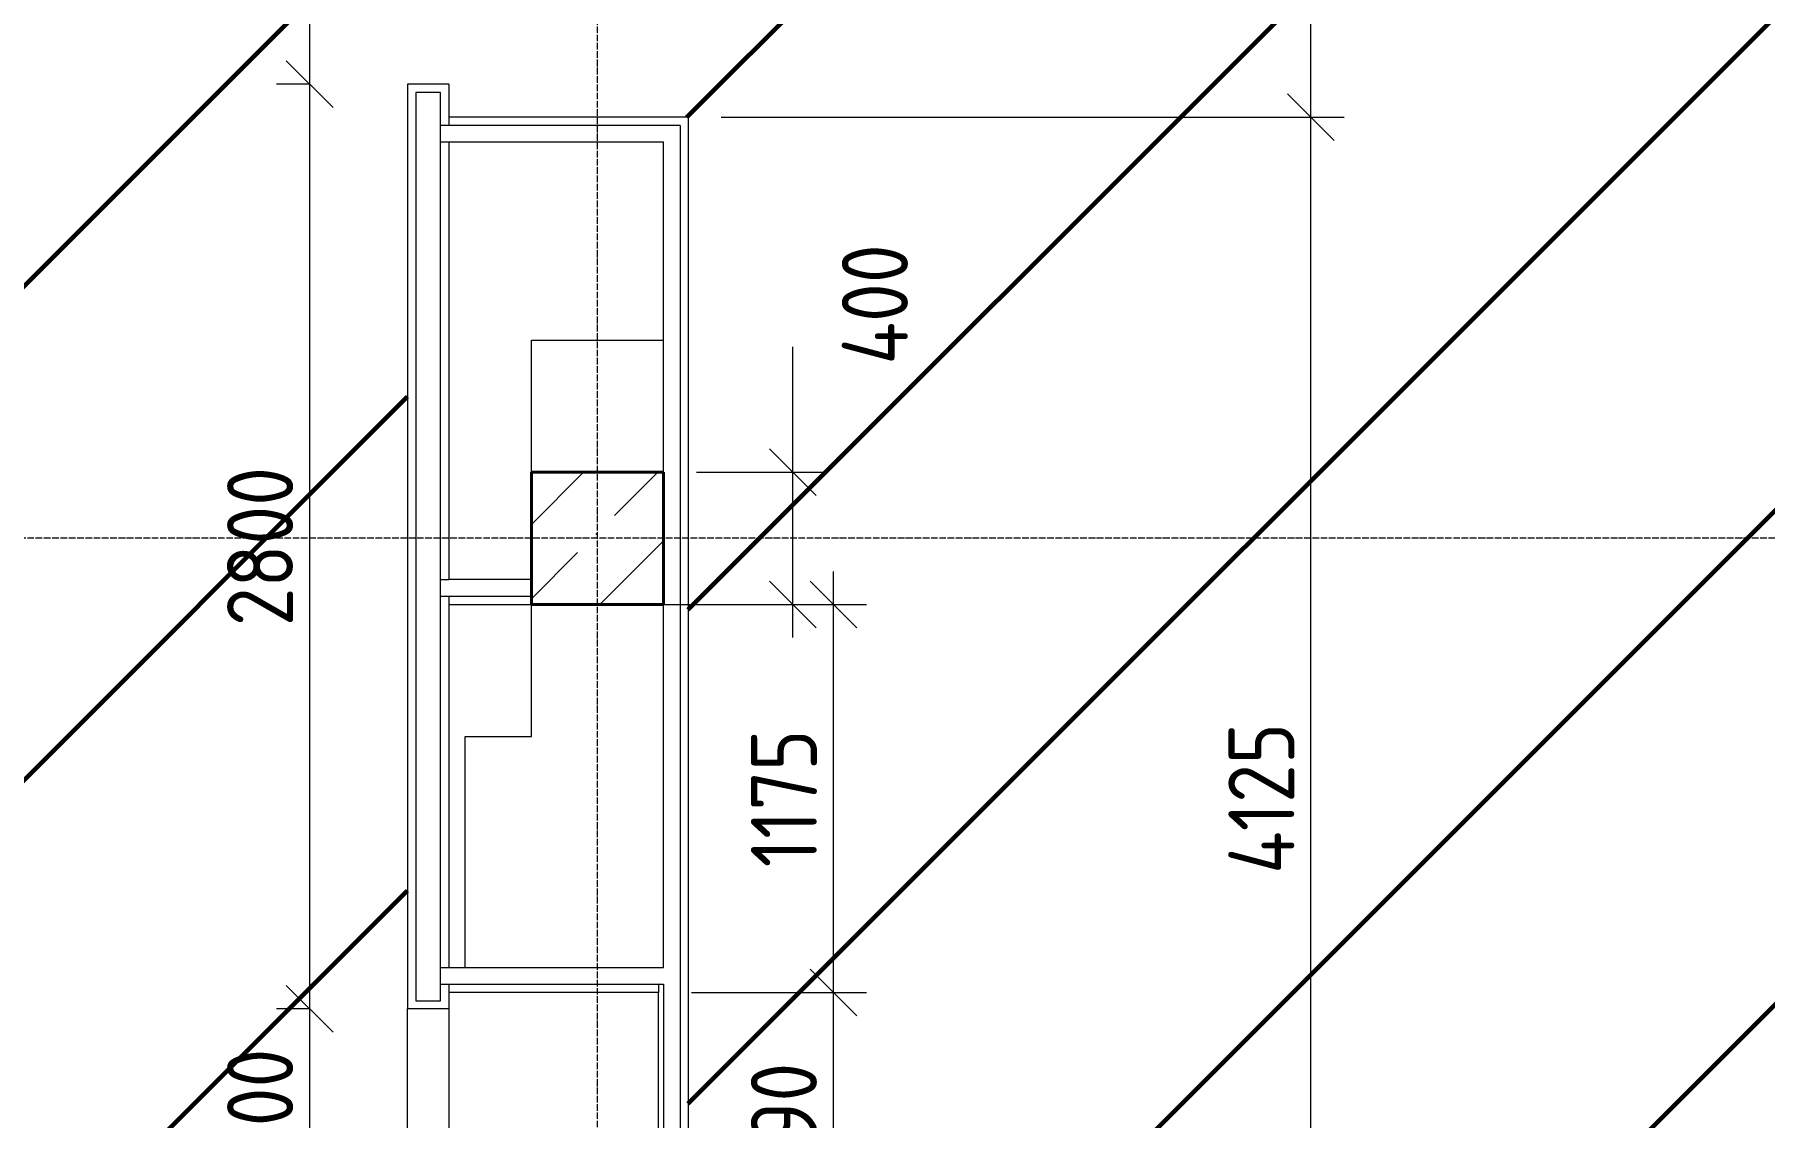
# Model space of a CAD drawing. Header units: millimetres. Extents: x -56773 to 323062, y -262288 to 76460.
# Drawn here: x -10895 to -5658, y -137546 to -134268 of the extents above; entities that cross this region are included whole.
import ezdxf

# ---------------------------------------------------------------- set-up
doc = ezdxf.new("R2010")
doc.units = ezdxf.units.MM
doc.linetypes.add('ADSK_Линия сетки', pattern=[25, 20, -2.5, 0, -2.5])
for name, color, linetype, lineweight in [('1.1)Стяжка керамзит  2 этаж', 5, 'Continuous', 60), ('Несущие колонны', 7, 'Continuous', 18), ('Оси', 7, 'Continuous', 9), ('Перекрытие', 7, 'Continuous', 18), ('Размеры', 7, 'Continuous', 9), ('Стены внутренние', 7, 'Continuous', 18), ('Стены штриховка', 7, 'Continuous', 9)]:
    doc.layers.add(name, color=color, linetype=linetype, lineweight=lineweight)
doc.styles.add('GOST Common_3', font='', dxfattribs={"width": 0.9, "height": 200})
doc.styles.get('GOST Common_3').set_extended_font_data('GOST Common')
doc.dimstyles.new('ADSK_Основной_2_0', dxfattribs={"dimscale": 304.8, "dimtxt": 201.142999, "dimasz": 0.463911, "dimexe": 0.328084, "dimexo": 0.328084, "dimgap": 0.164042, "dimtad": 1, "dimdec": 3, "dimrnd": 0.001, "dimdsep": 46, "dimtxsty": 'GOST Common_3', "dimblk1": 'OBLIQUE', "dimblk2": 'OBLIQUE', "dimsah": 1, "dimcen": 0.09, "dimdle": 0.328084, "dimazin": 2, "dimtfac": 1, "dimtdec": 4, "dimtix": 1, "dimtmove": 0, "dimatfit": 3, "dimfxl": 1, "dimtvp": 1, "dimtolj": 1, "dimtzin": 0, "dimlwd": 20, "dimlwe": 20, "dimarcsym": 2})
doc.dimstyles.new('ADSK_Основной_2_0_1', dxfattribs={"dimscale": 304.8, "dimtxt": 201.142999, "dimasz": 0.463911, "dimexe": 0.328084, "dimexo": 0.328084, "dimgap": 0.164042, "dimtad": 1, "dimdec": 3, "dimrnd": 0.001, "dimdsep": 46, "dimtxsty": 'GOST Common_3', "dimblk1": 'OBLIQUE', "dimblk2": 'OBLIQUE', "dimsah": 1, "dimcen": 0.09, "dimdle": 0.328084, "dimazin": 2, "dimtfac": 1, "dimtdec": 4, "dimtix": 1, "dimtmove": 1, "dimatfit": 3, "dimfxl": 1, "dimtvp": 1, "dimtolj": 1, "dimtzin": 0, "dimlwd": 20, "dimlwe": 20, "dimarcsym": 2})

# ---------------------------------------------------------------- blocks, each defined once
blk = doc.blocks.new('ADSK_КолоннаЖБ_Прямоугольная - 400x400 мм-1807142-Кладочный план 3-го этажа')
at = {"layer": 'Несущие колонны', "lineweight": 40}
for p, q in [((-200, 200), (200, 200)), ((-200, -200), (-200, 200)), ((200, 200), (200, -200)), ((200, -200), (-200, -200))]:
    blk.add_line(p, q, dxfattribs=at)
blk = doc.blocks.new('_Oblique')
at = {"color": 0, "linetype": 'ByBlock', "lineweight": -2}
blk.add_line((-0.5, -0.5), (0.5, 0.5), dxfattribs=at)
blk = doc.blocks.new('*D5316')
at = {"layer": 'Defpoints', "color": 0, "transparency": 16777216}
for p in [(-9962, -132967.8), (-10061.9, -134417.8), (-9962, -134417.8)]:
    blk.add_point(p, dxfattribs=at)
at = {"layer": 'Размеры', "color": 0, "lineweight": 20, "transparency": 16777216}
for p, q in [((-10061.9, -132867.8), (-10061.9, -134517.8)), ((-10062, -132967.8), (-10161.9, -132967.8)), ((-10062, -134417.8), (-10161.9, -134417.8))]:
    blk.add_line(p, q, dxfattribs=at)
at = {"layer": 'Размеры', "color": 0, "lineweight": 20, "transparency": 16777216, "xscale": 141.4, "yscale": 141.4, "zscale": 141.4}
for p, rotation in [((-10061.9, -132967.8), 90), ((-10061.9, -134417.8), 270)]:
    blk.add_blockref('_Oblique', p, dxfattribs=dict(at, rotation=rotation))
at = {"layer": 'Размеры', "color": 0, "lineweight": 9, "transparency": 16777216, "insert": (-10211.9, -133692.8), "char_height": 200, "width": 580.928, "attachment_point": 5, "rotation": 90, "style": 'GOST Common_3'}
blk.add_mtext('\\A1;1450', dxfattribs=at)
blk = doc.blocks.new('*D5317')
at = {"layer": 'Defpoints', "color": 0, "transparency": 16777216}
for p in [(-9962, -134417.8), (-10061.9, -137217.8), (-9962, -137217.8)]:
    blk.add_point(p, dxfattribs=at)
at = {"layer": 'Размеры', "color": 0, "lineweight": 20, "transparency": 16777216}
for p, q in [((-10061.9, -134317.8), (-10061.9, -137317.8)), ((-10062, -134417.8), (-10161.9, -134417.8)), ((-10062, -137217.8), (-10161.9, -137217.8))]:
    blk.add_line(p, q, dxfattribs=at)
at = {"layer": 'Размеры', "color": 0, "lineweight": 20, "transparency": 16777216, "xscale": 141.4, "yscale": 141.4, "zscale": 141.4}
for p, rotation in [((-10061.9, -134417.8), 90), ((-10061.9, -137217.8), 270)]:
    blk.add_blockref('_Oblique', p, dxfattribs=dict(at, rotation=rotation))
at = {"layer": 'Размеры', "color": 0, "lineweight": 9, "transparency": 16777216, "insert": (-10211.9, -135817.8), "char_height": 200, "width": 605.475, "attachment_point": 5, "rotation": 90, "style": 'GOST Common_3'}
blk.add_mtext('\\A1;2800', dxfattribs=at)
blk = doc.blocks.new('*D5318')
at = {"layer": 'Defpoints', "color": 0, "transparency": 16777216}
for p in [(-9962, -137217.8), (-10061.9, -137817.8), (-9962, -137817.8)]:
    blk.add_point(p, dxfattribs=at)
at = {"layer": 'Размеры', "color": 0, "lineweight": 20, "transparency": 16777216}
for p, q in [((-10061.9, -137117.8), (-10061.9, -137917.8)), ((-10062, -137217.8), (-10161.9, -137217.8)), ((-10062, -137817.8), (-10161.9, -137817.8))]:
    blk.add_line(p, q, dxfattribs=at)
at = {"layer": 'Размеры', "color": 0, "lineweight": 20, "transparency": 16777216, "xscale": 141.4, "yscale": 141.4, "zscale": 141.4}
for p, rotation in [((-10061.9, -137217.8), 90), ((-10061.9, -137817.8), 270)]:
    blk.add_blockref('_Oblique', p, dxfattribs=dict(at, rotation=rotation))
at = {"layer": 'Размеры', "color": 0, "lineweight": 9, "transparency": 16777216, "insert": (-10211.9, -137517.8), "char_height": 200, "width": 454.106, "attachment_point": 5, "rotation": 90, "style": 'GOST Common_3'}
blk.add_mtext('\\A1;600', dxfattribs=at)
blk = doc.blocks.new('*D5360')
at = {"layer": 'Defpoints', "color": 0, "transparency": 16777216}
for p in [(-8915.6, -134517.8), (-7030.4, -134517.8), (-7130.4, -138642.8)]:
    blk.add_point(p, dxfattribs=at)
at = {"layer": 'Размеры', "color": 0, "lineweight": 20, "transparency": 16777216}
for p, q in [((-7030.4, -138742.8), (-7030.4, -134417.8)), ((-8815.6, -134517.8), (-6930.4, -134517.8)), ((-7030.4, -138642.8), (-6930.4, -138642.8))]:
    blk.add_line(p, q, dxfattribs=at)
at = {"layer": 'Размеры', "color": 0, "lineweight": 20, "transparency": 16777216, "xscale": 141.4, "yscale": 141.4, "zscale": 141.4}
for p, rotation in [((-7030.4, -134517.8), 90), ((-7030.4, -138642.8), 270)]:
    blk.add_blockref('_Oblique', p, dxfattribs=dict(at, rotation=rotation))
at = {"layer": 'Размеры', "color": 0, "lineweight": 9, "transparency": 16777216, "insert": (-7180.4, -136580.3), "char_height": 200, "width": 580.928, "attachment_point": 5, "rotation": 90, "style": 'GOST Common_3'}
blk.add_mtext('\\A1;4125', dxfattribs=at)
blk = doc.blocks.new('*D5361')
at = {"layer": 'Defpoints', "color": 0, "transparency": 16777216}
for p in [(-8915.6, -132867.8), (-7030.4, -132867.8), (-8915.6, -134517.8)]:
    blk.add_point(p, dxfattribs=at)
at = {"layer": 'Размеры', "color": 0, "lineweight": 20, "transparency": 16777216}
for p, q in [((-7030.4, -134617.8), (-7030.4, -132767.8)), ((-8815.6, -132867.8), (-6930.4, -132867.8)), ((-8815.6, -134517.8), (-6930.4, -134517.8))]:
    blk.add_line(p, q, dxfattribs=at)
at = {"layer": 'Размеры', "color": 0, "lineweight": 20, "transparency": 16777216, "xscale": 141.4, "yscale": 141.4, "zscale": 141.4}
for p, rotation in [((-7030.4, -132867.8), 90), ((-7030.4, -134517.8), 270)]:
    blk.add_blockref('_Oblique', p, dxfattribs=dict(at, rotation=rotation))
at = {"layer": 'Размеры', "color": 0, "lineweight": 9, "transparency": 16777216, "insert": (-7180.4, -133692.8), "char_height": 200, "width": 560.473, "attachment_point": 5, "rotation": 90, "style": 'GOST Common_3'}
blk.add_mtext('\\A1;1650', dxfattribs=at)
blk = doc.blocks.new('*D5365')
at = {"layer": 'Defpoints', "color": 0, "transparency": 16777216}
for p in [(-9005.6, -137167.8), (-8476.1, -137167.8), (-9005.6, -137957.8)]:
    blk.add_point(p, dxfattribs=at)
at = {"layer": 'Размеры', "color": 0, "lineweight": 20, "transparency": 16777216}
for p, q in [((-8476.1, -138057.8), (-8476.1, -137067.8)), ((-8905.6, -137167.8), (-8376.1, -137167.8)), ((-8905.6, -137957.8), (-8376.1, -137957.8))]:
    blk.add_line(p, q, dxfattribs=at)
at = {"layer": 'Размеры', "color": 0, "lineweight": 20, "transparency": 16777216, "xscale": 141.4, "yscale": 141.4, "zscale": 141.4}
for p, rotation in [((-8476.1, -137167.8), 90), ((-8476.1, -137957.8), 270)]:
    blk.add_blockref('_Oblique', p, dxfattribs=dict(at, rotation=rotation))
at = {"layer": 'Размеры', "color": 0, "lineweight": 9, "transparency": 16777216, "insert": (-8626.1, -137562.8), "char_height": 200, "width": 454.106, "attachment_point": 5, "rotation": 90, "style": 'GOST Common_3'}
blk.add_mtext('\\A1;790', dxfattribs=at)
blk = doc.blocks.new('*D5366')
at = {"layer": 'Defpoints', "color": 0, "transparency": 16777216}
for p in [(-9390.6, -135992.8), (-8476.1, -135992.8), (-9005.6, -137167.8)]:
    blk.add_point(p, dxfattribs=at)
at = {"layer": 'Размеры', "color": 0, "lineweight": 20, "transparency": 16777216}
for p, q in [((-8476.1, -137267.8), (-8476.1, -135892.8)), ((-9290.6, -135992.8), (-8376.1, -135992.8)), ((-8905.6, -137167.8), (-8376.1, -137167.8))]:
    blk.add_line(p, q, dxfattribs=at)
at = {"layer": 'Размеры', "color": 0, "lineweight": 20, "transparency": 16777216, "xscale": 141.4, "yscale": 141.4, "zscale": 141.4}
for p, rotation in [((-8476.1, -135992.8), 90), ((-8476.1, -137167.8), 270)]:
    blk.add_blockref('_Oblique', p, dxfattribs=dict(at, rotation=rotation))
at = {"layer": 'Размеры', "color": 0, "lineweight": 9, "transparency": 16777216, "insert": (-8626.1, -136580.3), "char_height": 200, "width": 515.472, "attachment_point": 5, "rotation": 90, "style": 'GOST Common_3'}
blk.add_mtext('\\A1;1175', dxfattribs=at)
blk = doc.blocks.new('*D5367')
at = {"layer": 'Defpoints', "color": 0, "transparency": 16777216}
for p in [(-8990.6, -135592.8), (-8598.7, -135592.8), (-9390.6, -135992.8)]:
    blk.add_point(p, dxfattribs=at)
at = {"layer": 'Размеры', "color": 0, "lineweight": 20, "transparency": 16777216}
for p, q in [((-8598.7, -135592.8), (-8598.7, -135213)), ((-8890.6, -135592.8), (-8498.7, -135592.8)), ((-8598.7, -136092.8), (-8598.7, -135592.8)), ((-9290.6, -135992.8), (-8498.7, -135992.8))]:
    blk.add_line(p, q, dxfattribs=at)
at = {"layer": 'Размеры', "color": 0, "lineweight": 20, "transparency": 16777216, "xscale": 141.4, "yscale": 141.4, "zscale": 141.4}
for p, rotation in [((-8598.7, -135592.8), 90), ((-8598.7, -135992.8), 270)]:
    blk.add_blockref('_Oblique', p, dxfattribs=dict(at, rotation=rotation))
at = {"layer": 'Размеры', "color": 0, "lineweight": 9, "transparency": 16777216, "insert": (-8450.6, -135266.9), "char_height": 200, "width": 474.561, "attachment_point": 1, "rotation": 90, "line_spacing_factor": 1.022761, "style": 'GOST Common_3'}
blk.add_mtext('\\A1;400', dxfattribs=at)

msp = doc.modelspace()

# ---------------------------------------------------------------- hatches: boundary and pattern name
at = {"layer": '1.1)Стяжка керамзит  2 этаж', "transparency": 33554687}
h = msp.add_hatch(dxfattribs=at)
h.set_pattern_fill('ANSI31', color=5, scale=333)
h.paths.add_polyline_path([(-9765.6385, -134417.7816), (-9640.6385, -134417.7816), (-9640.6385, -134517.7816), (-8915.6385, -134517.7816), (-8915.6385, -137897.8439), (-3240.6385, -137897.8439), (-3240.6385, -136842.7816), (-3240.6385, -135992.7816), (-3390.6385, -135992.7816), (-3390.6385, -135592.7816), (-3240.6385, -135592.7816), (-3240.6385, -134692.7816), (-3240.6385, -133042.7816), (-3240.6385, -132192.7816), (-3390.6385, -132192.7816), (-3390.6385, -131792.7816), (-3240.6385, -131792.7816), (-3240.6385, -131192.7816), (-3240.6385, -129942.7816), (-3240.6385, -129867.7816), (-7390.6385, -129867.7816), (-7390.6385, -129742.7816), (-3240.6385, -129742.7816), (-3240.6385, -126992.7816), (-3390.6385, -126992.7816), (-3390.6385, -126842.7816), (-3990.6385, -126842.7816), (-5640.6385, -126842.7816), (-6790.6385, -126842.7816), (-8440.6385, -126842.7816), (-8915.6385, -126842.7816), (-8915.6385, -127667.7816), (-9640.6385, -127667.7816), (-9640.6385, -127792.7816), (-9765.6385, -127792.7816), (-9765.6385, -126842.7816), (-10590.6385, -126842.7816), (-12240.6385, -126842.7816), (-13390.6385, -126842.7816), (-13390.6385, -126992.7816), (-13790.6385, -126992.7816), (-13790.6385, -126842.7816), (-14165.6385, -126842.7816), (-14165.6385, -127942.7816), (-14290.6385, -127942.7816), (-14290.6385, -126842.7816), (-14390.6385, -126842.7816), (-16040.6385, -126842.7816), (-17190.6385, -126842.7816), (-18840.6385, -126842.7816), (-19390.6385, -126842.7816), (-19390.6385, -126992.7816), (-19540.6385, -126992.7816), (-19540.6385, -131892.7816), (-16765.6385, -131892.7816), (-16765.6385, -131517.7816), (-14290.6385, -131517.7816), (-14290.6385, -129142.7816), (-14165.6385, -129142.7816), (-14165.6385, -131717.7816), (-12890.6385, -131717.7816), (-12890.6385, -133342.7816), (-13015.6385, -133342.7816), (-13015.6385, -133017.7816), (-14290.6385, -133017.7816), (-14290.6385, -132017.7816), (-16690.6385, -132017.7816), (-16690.6385, -132542.7816), (-16690.6385, -133542.7816), (-16690.6385, -134442.7816), (-16690.6385, -135442.7816), (-16690.6385, -135792.7816), (-13015.6385, -135792.7816), (-13015.6385, -134892.7816), (-12890.6385, -134892.7816), (-12890.6385, -135792.7816), (-12890.6385, -136917.7816), (-13090.6385, -136917.7816), (-13090.6385, -135992.7816), (-15790.6385, -135992.7816), (-15790.6385, -137792.7816), (-15790.6385, -137897.8439), (-11060.9949, -137897.8439), (-9765.6385, -137897.8439), (-9765.6385, -137817.7816), (-9765.6385, -137217.7816)])
h.paths.add_polyline_path([(-9765.6385, -132967.7816), (-9765.6385, -128992.7816), (-9640.6385, -128992.7816), (-9640.6385, -129117.7816), (-8915.6385, -129117.7816), (-8915.6385, -129742.7816), (-8390.6385, -129742.7816), (-8390.6385, -129867.7816), (-8915.6385, -129867.7816), (-8915.6385, -132867.7816), (-9640.6385, -132867.7816), (-9640.6385, -132967.7816)], flags=16)
h.paths.add_polyline_path([(-9665.6385, -129017.7816), (-9665.6385, -129142.7816), (-9640.6385, -129142.7816), (-9640.6385, -129117.7816)], flags=0)
h.paths.add_polyline_path([(-8415.6385, -129842.7816), (-8940.6385, -129842.7816), (-8940.6385, -129867.7816), (-8915.6385, -129867.7816)], flags=0)
h.paths.add_polyline_path([(-9640.6385, -132792.7816), (-9640.6385, -130067.7816), (-9640.6385, -130042.7816), (-8990.6385, -130042.7816), (-8990.6385, -132792.7816)], flags=0)
h.paths.add_polyline_path([(-9390.6385, -132192.7816), (-9390.6385, -131792.7816), (-8990.6385, -131792.7816), (-8990.6385, -132192.7816)], flags=0)
h.paths.add_polyline_path([(-9640.6385, -129992.7816), (-9640.6385, -129192.7816), (-8990.6385, -129192.7816), (-8990.6385, -129992.7816)], flags=0)
h.paths.add_polyline_path([(-8915.6385, -129742.7816), (-8415.6385, -129767.7816), (-8940.6385, -129767.7816), (-8940.6385, -129742.7816)], flags=0)
at = {"layer": 'Несущие колонны', "lineweight": 9}
h = msp.add_hatch(dxfattribs=at)
h.set_pattern_fill('FP_1', color=256, style=0, pattern_type=2)
h.set_pattern_definition([(45, (9.36, -150597.75), (-224.5064, 224.5064), []), (45, (233.87, -150597.75), (-224.5064, 224.5064), [396.875, -79.375, 3.353, -76.022])])
h.paths.add_polyline_path([(-9390.6385, -135992.7816), (-8990.6385, -135992.7816), (-8990.6385, -135592.7816), (-9390.6385, -135592.7816)])

# ---------------------------------------------------------------- linework, layer by layer
for p, q in [((-8990.6385, -135592.7816), (-9390.6385, -135592.7816)), ((-9390.6385, -135592.7816), (-9390.6385, -135992.7816)), ((-8990.6385, -135992.7816), (-8990.6385, -135592.7816)), ((-9390.6385, -135992.7816), (-8990.6385, -135992.7816))]:
    msp.add_line(p, q, dxfattribs=at)
at = {"layer": 'Оси', "linetype": 'ADSK_Линия сетки', "lineweight": 5}
for p, q in [((-9190.6385, -161571.6329), (-9190.6385, -126096.8365)), ((-2488.0423, -135792.7816), (-25230.7352, -135792.7816))]:
    msp.add_line(p, q, dxfattribs=at)
at = {"layer": 'Перекрытие'}
for p, q in [((-9390.6385, -135592.7816), (-9390.6385, -135192.7816)), ((-9390.6385, -135192.7816), (-8990.6385, -135192.7816)), ((-9390.6385, -136392.7816), (-9390.6385, -135992.7816)), ((-9590.6385, -137092.7816), (-9590.6385, -136392.7816)), ((-9590.6385, -136392.7816), (-9390.6385, -136392.7816))]:
    msp.add_line(p, q, dxfattribs=at)
at = {"layer": 'Стены внутренние', "lineweight": 5}
for p, q in [((-9765.6385, -134417.7816), (-9765.6385, -137217.7816)), ((-9640.6385, -134417.7816), (-9765.6385, -134417.7816)), ((-9640.6385, -134417.7816), (-9640.6385, -134517.7816)), ((-8915.6385, -134517.7816), (-9640.6385, -134517.7816)), ((-8915.6385, -134517.7816), (-8915.6385, -138642.7816)), ((-9640.6385, -134592.7816), (-9640.6385, -135917.7816)), ((-9640.6385, -134592.7816), (-8990.6385, -134592.7816)), ((-8990.6385, -137092.7816), (-8990.6385, -134592.7816)), ((-9390.6385, -135917.7816), (-9640.6385, -135917.7816)), ((-9390.6385, -135992.7816), (-9390.6385, -135917.7816)), ((-9640.6385, -135992.7816), (-9640.6385, -137092.7816)), ((-9640.6385, -135992.7816), (-9390.6385, -135992.7816)), ((-9640.6385, -137092.7816), (-8990.6385, -137092.7816)), ((-9640.6385, -137167.7816), (-9640.6385, -137217.7816)), ((-9005.6385, -137167.7816), (-9640.6385, -137167.7816)), ((-9005.6385, -137867.7816), (-9005.6385, -137167.7816)), ((-9765.6385, -137817.7816), (-9765.6385, -137217.7816)), ((-9640.6385, -137217.7816), (-9765.6385, -137217.7816)), ((-9640.6385, -137217.7816), (-9640.6385, -137817.7816))]:
    msp.add_line(p, q, dxfattribs=at)
at = {"layer": 'Стены штриховка', "lineweight": 9}
for p, q in [((-9740.6385, -134442.7816), (-9740.6385, -137192.7816)), ((-9665.6385, -134442.7816), (-9740.6385, -134442.7816)), ((-9665.6385, -137192.7816), (-9665.6385, -134442.7816)), ((-9640.6385, -134517.7816), (-9640.6385, -134542.7816)), ((-8940.6385, -134542.7816), (-9665.6385, -134542.7816)), ((-8940.6385, -134542.7816), (-8940.6385, -141292.7816)), ((-9665.6385, -134592.7816), (-9640.6385, -134592.7816)), ((-9665.6385, -135917.7816), (-9640.6385, -135917.7816)), ((-9665.6385, -135967.7816), (-9390.6385, -135967.7816)), ((-9640.6385, -135967.7816), (-9640.6385, -135992.7816)), ((-9665.6385, -137092.7816), (-9640.6385, -137092.7816)), ((-9665.6385, -137142.7816), (-8990.6385, -137142.7816)), ((-9640.6385, -137142.7816), (-9640.6385, -137167.7816)), ((-9005.6385, -137142.7816), (-9005.6385, -137167.7816)), ((-8990.6385, -137142.7816), (-8990.6385, -137882.7816)), ((-9740.6385, -137192.7816), (-9665.6385, -137192.7816))]:
    msp.add_line(p, q, dxfattribs=at)

# ---------------------------------------------------------------- block references
at = {"layer": 'Несущие колонны', "lineweight": 40, "rotation": 89.9999999999999}
msp.add_blockref('ADSK_КолоннаЖБ_Прямоугольная - 400x400 мм-1807142-Кладочный план 3-го этажа', (-9190.6385, -135792.7816), dxfattribs=at)

# ---------------------------------------------------------------- dimensions: what is measured, and where the dimension line sits
at = {"layer": 'Размеры', "lineweight": 9}
for base, p1, p2, override, picture, middle in [((-7030.4103, -132867.7816), (-8915.6385, -134517.7816), (-8915.6385, -132867.7816), {"dimpost": '<>', "dimfxl": 1650}, '*D5361', (-7180.4103, -133692.7816)), ((-10061.9379, -134417.7816), (-9961.953, -132967.7816), (-9961.953, -134417.7816), {"dimpost": '<>', "dimfxl": 1450}, '*D5316', (-10211.9379, -133692.7816)), ((-10061.9379, -137217.7816), (-9961.953, -134417.7816), (-9961.953, -137217.7816), {"dimpost": '<>', "dimfxl": 2800}, '*D5317', (-10211.9379, -135817.7816)), ((-7030.4103, -134517.7816), (-7130.3952, -138642.7816), (-8915.6385, -134517.7816), {"dimpost": '<>', "dimfxl": 4494.743448}, '*D5360', (-7180.4103, -136580.2816)), ((-8476.0538, -135992.7816), (-9005.6385, -137167.7816), (-9390.6385, -135992.7816), {"dimpost": '<>', "dimfxl": 1236.46674}, '*D5366', (-8626.0538, -136580.2816)), ((-8476.0538, -137167.7816), (-9005.6385, -137957.7816), (-9005.6385, -137167.7816), {"dimpost": '<>', "dimfxl": 790}, '*D5365', (-8626.0538, -137562.7816)), ((-10061.9379, -137817.7816), (-9961.953, -137217.7816), (-9961.953, -137817.7816), {"dimpost": '<>', "dimfxl": 600}, '*D5318', (-10211.9379, -137517.7816))]:
    dim = msp.add_linear_dim(base=base, p1=p1, p2=p2, angle=90, dimstyle='ADSK_Основной_2_0_1', override=override, dxfattribs=at)
    dim.commit()
    dim.dimension.update_dxf_attribs({"geometry": picture, "text_midpoint": middle})
dim = msp.add_linear_dim(base=(-8598.7279, -135592.7816), p1=(-9390.6385, -135992.7816), p2=(-8990.6385, -135592.7816), angle=90, dimstyle='ADSK_Основной_2_0', override={"dimpost": '<>', "dimfxl": 565.685425}, dxfattribs=at)
dim.commit()
dim.dimension.update_dxf_attribs({"geometry": '*D5367', "text_midpoint": (-8317.2993, -135212.9757), "dimtype": 160, "text_rotation": 90})

doc.saveas('drawing.dxf')
